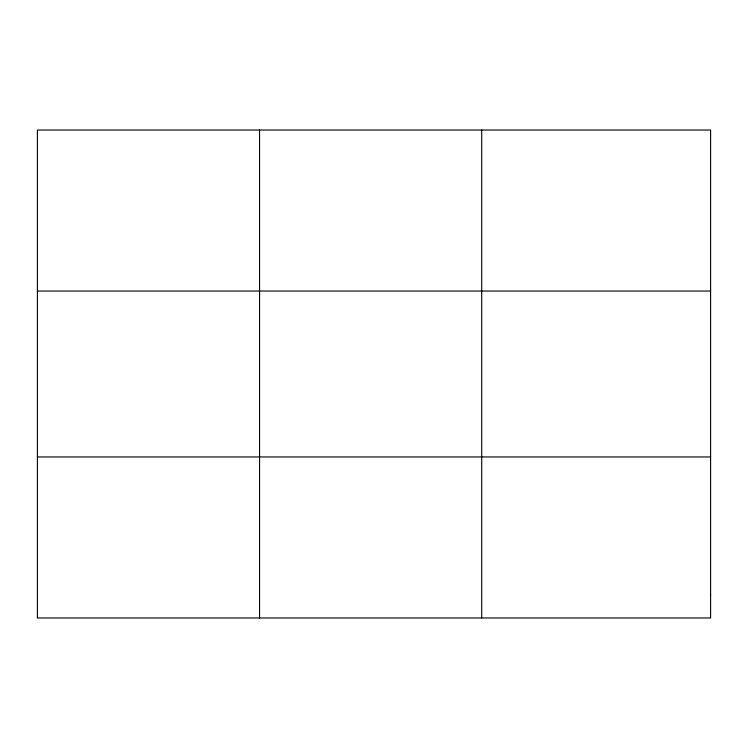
<?xml version="1.0" encoding="UTF-8"?>
<svg xmlns="http://www.w3.org/2000/svg" width="748" height="748" viewBox="0 0 748 748"><rect width="100%" height="100%" fill="white"/><g stroke="black" fill="none" stroke-linecap="round" stroke-linejoin="round"><path stroke-width="1.12" d="M259.556 130.03L259.556 617.97M481.712 130.03L481.712 617.97M37.4 291.047L710.6 291.047M37.4 456.953L710.6 456.953M710.6 594.969L710.6 617.97L37.4 617.97L37.4 130.03L710.6 130.03L710.6 594.969"/></g></svg>
